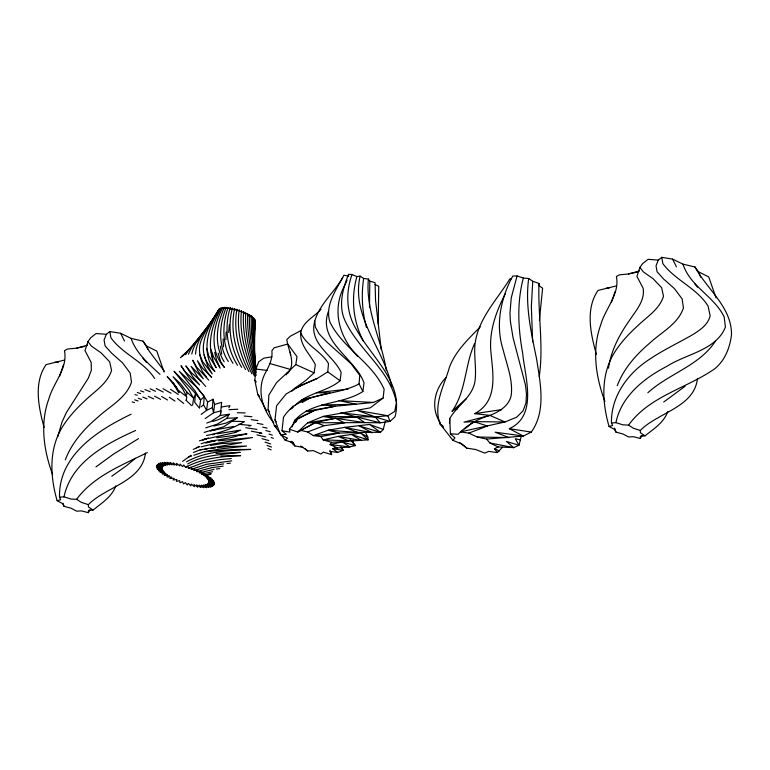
<?xml version="1.0" encoding="UTF-8"?>
<svg xmlns="http://www.w3.org/2000/svg" width="770" height="770" viewBox="0 0 770 770"><rect width="100%" height="100%" fill="white"/><g stroke="black" fill="none" stroke-linecap="round" stroke-linejoin="round"><path stroke-width="1.16" d="M253.503 317.596L253.686 335.749L255.438 368.974M254.389 347.405L254.957 319.444M186.841 394.433L186.869 392.065L180.488 383.73L173.096 376.732L182.586 388.783L186.282 395.799M378.205 324.064L378.744 286.238L375 284.515M511.617 278.653L509.827 278.99C496.833 300.021 477.641 319.252 474.946 344.941C473.82 357.607 476.957 370.322 474.686 382.921C471.298 397.792 457.005 405.838 449.757 418.514L450.402 433.828L458.16 434.261C466.899 425.175 477.795 418.88 489.893 415.405C499.326 411.671 509.316 405.809 511.27 394.972C512.974 379.62 506.881 364.99 503.291 350.34C495.129 325.44 500.558 298.644 512.733 276.064L517.074 275.949L523.35 278.057L528.692 278.499L532.753 281.271L538.99 283.447C537.826 314.468 543.726 345.586 539.26 376.492M348.81 276.132L343.834 275.246C336.529 289.664 324.343 305.305 330.041 322.332C343.006 348.444 372.122 362.381 384.124 389.245L383.114 398.061L373.431 402.45L335.287 406.242L314.304 410.516L298 418.245L289.376 429.236L297.701 431.98L307.673 422.807L323.044 416.474L375.154 416.888L387.916 415.733L394.74 411.392L396.435 402.585C389.668 368.743 356.905 349.205 344.026 318.337C338.588 303.775 343.016 288.144 348.56 274.341L351.996 274.524L356.914 276.574L360.1 276.132L363.642 278.442L368.378 279.067C365.404 310.897 381.554 339.811 386.347 370.514M225.908 339.714L226.13 331.889M241.693 367.386C231.077 349.734 227.092 328.299 232.357 308.241L234.186 309.858L234.609 308.751L236.005 310.31L236.9 309.367L237.843 310.839L239.191 310.069L239.662 311.446L241.443 310.868L241.443 312.11L243.638 311.735C241.857 333.728 248.104 355.24 255.419 375.731M253.956 347.087L255.255 320.272L253.388 319.617M147.888 349.233L146.579 346L143.018 341.168L131.054 338.357L120.611 333.294L109.812 331.533L106.327 334.315L96.144 333.506L90.658 337.799L87.973 341.591L91.332 346.009L101.197 352.958L109.667 361.833L111.563 370.457C107.328 383.893 94.373 391.401 84.835 400.824C76.336 408.61 68.501 417.157 62.389 426.975C48.674 449.074 50.089 476.572 57.124 500.673L62.63 503.676L64.045 506.323L71.004 508.181L76.654 511.165L81.437 510.895L88.367 512.666L88.483 510.414L93.083 510.038C101.582 503.176 112.064 496.727 115.741 485.88M700.71 277.19L698.525 271.81L694.954 266.978L683 264.158L672.547 259.105L661.757 257.334L658.263 260.125L648.09 259.317L642.604 263.61L639.918 267.392L643.277 271.82L653.133 278.769L661.613 287.643L663.509 296.257C659.274 309.704 646.319 317.211 636.771 326.634C628.282 334.421 620.437 342.968 614.325 352.775C600.619 374.884 602.034 402.383 609.07 426.474L614.566 429.487L615.981 432.134L622.94 433.991L628.59 436.975L633.383 436.706L640.313 438.467L640.428 436.224L645.029 435.839C653.528 428.986 664 422.538 667.686 411.69M330.349 451.355L331.649 454.56L323.265 452.115L320.907 454.05L313.428 450.642L307.711 450.979L302.726 447.322L294.862 445.984L293.428 442.856L285.092 440.132L274.37 425.492L268.066 409.861L268.846 395.135L276.478 382.728L295.815 364.585L296.989 356.635L287.537 343.718L286.777 339.666L290.175 336.317L301.214 330.417M241.443 310.868C239.018 333.343 245.794 355.413 254.312 375.933M206.784 423.057L210.99 421.517L220.355 415.425L221.644 402.315L214.599 404.423L213.56 412.787L205.205 418.543M342.737 277.662C334.055 292.504 319.617 304.237 314.757 321.052C308.385 343.767 332.833 354.672 341.139 372.362L340.109 380.755C326.865 391.824 307.769 392.806 295.343 405.068M368.378 279.067L369.802 281.137L369.494 307.163M449.468 423.115L449.757 418.514M57.124 500.673L60.686 499.74L59.511 497.151C58.549 455.282 97.761 430.218 131.141 414.212M609.07 426.474L612.622 425.55L611.457 422.961C610.86 396.608 627.704 373.431 649.1 359.561C662.479 350.485 677.08 343.478 691.152 335.585C699.035 330.792 707.688 325.421 710.171 315.912L708.073 306.075C696.802 288.019 675.319 280.434 662.874 263.658L661.757 257.334M253.85 339.474L254.033 337.144M292.003 426.907L294.506 420.651C312.148 400.592 341.899 405.174 362.863 391.526L359.08 383.883L359.744 375.24L351.033 363.729L326.846 342.034L319.136 333.891L315.353 327.096L314.757 321.052M205.744 427.841L217.496 424.068L226.842 418.254L229.316 414.25L220.355 415.425L221 410.824L213.56 412.787L212.366 407.667L213.03 399.235L207.64 402.075L206.562 410.381L201.114 414.414M239.191 310.069C236.12 332.111 242.589 354.036 251.886 373.825M254.562 330.147L255.274 321.032M195.551 354.113C196.485 336.75 210.893 324.286 218.786 309.733M212.366 407.667L206.562 410.381L203.549 404.808L204.281 396.473L188.015 376.27L181.008 365.702L185.185 371.843L199.651 384.942L192.856 376.828L185.84 365.856L191.422 372.719L201.162 381.285M291.888 391.131L294.352 388.59L317.202 378.474L327.76 371.872L328.482 363.536C321.398 351.332 306.47 345.769 300.724 332.833C302.475 321.927 314.285 316.922 321.052 309.242M228.642 332.544L229.345 324.748M532.753 281.271L531.358 306.585L532.638 341.88M266.641 410.708L257.786 394.548L254.822 380.197L255.919 369.051L252.772 334.603L252.387 316.614L248.797 315.969L251.02 315.613L251.52 333.41L256.083 369.244M528.692 278.499C524.967 305.469 531.156 332.332 536.517 358.628C540.232 382.517 546.479 410.959 531.281 432.076L523.359 436.041L486.601 439.073L477.265 437.033L468.815 433.106L460.479 431.903L504.976 421.97L516.574 417.253L523.042 410.891L525.958 403.057L526.488 394.202L525.409 384.75L513.041 337.741L510.337 320.984L509.981 313.053L511.241 297.855L517.074 275.949M145.482 453.068C142.152 481.597 105.75 486.794 88.329 504.658L81.389 502.387L76.586 499.326L70.956 499.037L63.997 496.843L59.511 497.151M254.524 326.259L255.005 321.696M697.428 378.869C694.097 407.397 657.696 412.605 640.274 430.459L633.335 428.197L628.532 425.136L622.891 424.838L615.933 422.653L611.457 422.961M317.202 378.474L301.262 385.183L286.094 394.009L276.584 405.8L274.986 419.9L280.492 434.665L286.257 434.357L282.032 430.757L283.466 417.302C299.992 391.343 334.883 397.079 359.08 383.883M236.9 309.367C233.118 330.859 239.056 352.622 248.941 371.669M363.642 278.442C361.197 294.794 362.121 311.609 366.481 327.568M360.1 276.132C350.754 317.163 384.625 349.455 391.843 387.329M362.863 391.526L364.017 382.931C355.23 358.031 317.134 341.553 328.453 311.388M539.404 320.397L542.6 288.201L538.711 285.439L538.99 283.447M199.478 408.225L200.614 400.005L204.281 396.473L196.456 386.925L179.352 371.333L195.118 391.016L200.614 400.005C192.712 389.447 183.116 380.65 174.03 371.207L188.717 389.726L193.636 398.234L192.596 405.213M234.609 308.751C230.086 329.579 235.206 351.187 245.524 369.513M299.405 386.684L301.262 385.183L294.352 388.59L305.854 380.37L314.102 372.824L315.344 364.711C310.195 354.065 299.819 345.778 300.724 332.833M186.253 400.246L186.812 396.8L178.486 390.477L173.048 382.767L167.225 376.597L176.831 388.195L173.048 382.767L178.592 392.719M351.996 274.524C345.461 292.793 346.134 313.717 356.895 330.301C371.525 357.28 404.009 383.065 395.02 416.83L389.995 421.44L380.226 422.807L356.77 416.994L335.47 418.293L315.498 422.538L297.701 431.98L300.983 430.411L307.625 431.96L313.361 435.637L328.174 430.209L357.694 432.413L380.476 432.288L383.287 429.467L385.154 421.681M57.74 436.648L61.975 422.133L66.364 412.576L88.252 378.282L91.351 370.283L91.178 362.429L84.989 350.591L87.973 341.591M608.512 368.156C611.014 350.706 619.273 334.748 629.398 320.541C635.712 310.791 645.212 300.772 643.123 288.23L636.925 276.392L639.918 267.392M486.601 439.073L489.845 442.962L498.132 446.937L513.725 447.63L518.99 445.262L521.184 436.465M356.914 276.574C350.735 298.038 353.045 321.388 363.401 341.197M287.72 373.373C295.43 364.759 289.972 353.266 287.537 343.718M523.35 278.057C516.785 302.533 518.085 328.251 522.638 352.949C524.909 377.069 538.163 415.675 509.278 428.678L523.359 436.041L495.158 432.201L508.835 437.562L477.265 437.033M232.357 308.241L232.415 309.502L230.182 307.846C224.234 327.038 226.746 348.261 237.497 365.317M206.726 474.705L201.451 474.118L204.079 473.107L199.209 472.857L201.134 471.548L196.745 471.625L197.938 470.037L194.107 470.451L194.55 468.603L191.335 469.344L191.018 467.275L188.467 468.324L187.399 466.071L185.551 467.409L183.741 465.003L182.634 466.62L180.122 464.089L179.766 465.956L176.58 463.347L176.984 465.436L173.183 462.799L174.338 465.07L169.977 462.433L171.874 464.859L167.023 462.269L169.612 464.811L164.356 462.308L167.61 464.926L162.018 462.549L165.887 465.195L160.054 462.982L164.472 465.619L158.485 463.607L163.384 466.187L157.35 464.406L162.653 466.899L156.656 465.378L162.278 467.736L156.416 466.495L162.268 468.689L156.628 467.756L162.624 469.739L157.301 469.123L163.336 470.874L158.418 470.586L164.405 472.077L159.968 472.116L165.81 473.319L161.912 473.694L167.513 474.589L164.231 475.292L169.506 475.87L166.878 476.89L171.749 477.14L169.823 478.449L174.213 478.372L173.019 479.96L176.85 479.546L176.407 481.385L179.622 480.653L179.939 482.723L182.49 481.673L183.558 483.926L185.406 482.588L187.206 484.994L188.323 483.377L190.835 485.909L191.191 484.032L194.367 486.64L193.973 484.551L197.765 487.198L196.61 484.917L200.97 487.554L199.084 485.129L203.935 487.718L201.345 485.187L206.601 487.689L203.347 485.071L208.94 487.449L205.07 484.802L210.903 487.015L206.485 484.378L212.472 486.39L207.573 483.81L213.608 485.591L208.304 483.098L214.301 484.619L208.68 482.261L214.541 483.493L208.689 481.308L214.33 482.241L208.333 480.259L213.656 480.875L207.611 479.123L212.539 479.412L206.553 477.92L210.99 477.881L205.147 476.678L209.045 476.303L203.444 475.398L211.432 473.752M191.788 354.056C194.666 340.032 206.091 330.041 213.473 318.299M273.774 422.836C262.31 409.486 256.593 389.88 265.034 373.508C268.769 366.539 272.869 359.022 271.868 350.841L274.082 347.819L287.403 344.151M63.997 496.843C71.437 461.99 105.856 443.857 135.635 430.459M615.933 422.653C621.332 396.165 644.057 378.118 666.878 366.337C685.878 353.969 716.35 350.283 725.407 327.048L724.166 316.942C714.281 296.306 690.151 286.623 683 264.158M59.502 376.511L63.506 364.749M611.447 302.321L615.038 291.676M226.563 308.443L224.426 307.384C216.524 324.497 213.723 345.008 224.166 361.756M106.327 334.315L104.085 340.003L105.105 345.913L111.621 353.161L122.44 362.747L130.159 373.036L131.506 382.084C126.107 398.379 109.34 406.406 97.52 417.542C83.92 429.102 71.658 442.942 65.315 459.873M658.263 260.125L656.03 265.804L657.041 271.723L663.567 278.971L674.385 288.558L682.104 298.847L683.452 307.894C678.052 324.189 661.276 332.217 649.466 343.353C635.856 354.912 623.604 368.753 617.251 385.683M345.297 284.313C331.196 309.068 338.713 336.779 357.886 356.539M224.59 308.241L222.867 307.48C212.876 326.095 208.872 350.36 224.378 367.425L220.595 361.457L218.151 353.151M345.711 283.302L347.039 280.232M243.638 311.735L243.156 312.822L245.717 312.649C244.437 334.093 250.125 355.037 256.179 375.385M188.458 354.277C193.174 342.178 203.386 333.449 210.701 322.967M474.484 343.757C464.724 365.558 466.197 390.987 452.115 411.219L457.832 407.561L456.716 409.64M505.486 293.486C496.409 310.811 489.422 329.955 490.721 349.811C492.502 372.247 499.287 400.516 474.705 413.654L489.893 415.405L504.976 421.97L473.82 421.623L463.973 422.153L489.893 415.405M228.921 407.705L229.96 405.655L221.385 406.993M220.441 308.038C208.352 326.73 200.133 351.649 214.888 371.458C192.394 351.861 207.553 328.424 219.614 308.5M292.09 408.071L293.178 406.031L290.146 409.486L293.611 406.541M88.367 512.666L90.052 509.74M640.313 438.467L641.997 435.55M295.69 422.21L298 418.245L294.506 420.651L314.304 410.516L305.651 411.43L335.287 406.242L321.629 404.953L356.472 404.289L339.031 400.631L373.431 402.45M286.199 374.903L287.412 372.892M219.065 309.068C212.761 319.8 205.253 329.945 200.72 341.611C196.658 354.219 203.193 368.089 211.596 377.377L202.645 368.31L197.476 360.745L202.5 371.602L206.687 377.31M185.599 354.758L188.977 349.503L198.708 338.319M365.404 432.211L367.791 437.042L368.137 439.834L331.591 442.317L330.118 444.588L337.626 447.996L349.801 446.908L355.432 445.57L350.677 440.026L330.118 444.588L349.801 446.908L342.477 442.067L355.432 445.57L350.677 440.026M715.446 341.11C699.564 365.673 668.88 373.594 647.878 392.729M214.82 316.364L218.141 311.465M459.603 442.567L466.822 448.159L475.619 449.497L484.753 453.078L488.729 451.393L497.391 452.587L502.454 447.226M480.259 326.875C468.468 338.954 455.551 350.956 449.497 367.136C444.319 385.587 432.952 404.404 440.007 423.866L452.962 440.382L454.935 437.899L450.402 433.828M446.09 377.521C434.29 389.148 430.497 408.639 440.267 422.663M76.586 499.326C93.93 475.841 122.122 465.215 147.32 452.567M628.532 425.136C649.428 396.165 686.272 388.475 714.329 369.061C724.84 360.87 729.893 347.751 731.5 334.873C731.933 307.182 707.091 289.549 694.954 266.978M183.279 355.509L198.622 339.445M201.028 335.72L202.568 333.988M135.472 458.256L126.694 465.581L111.746 476.235M181.518 356.5L190.18 348.637M452.115 411.219L466.187 398.908M383.114 398.061L370.283 407.84L323.044 416.474L364.576 422.605L380.226 422.807L375.154 416.888L357.607 410.497L387.916 415.733L389.995 421.44L375.154 416.888L340.879 412.758L356.77 416.994L364.576 422.605L307.673 422.807L335.47 418.293L344.642 422.923L324.199 425.685L307.625 431.96M201.105 406.858L203.549 404.808M460.922 432.028L462.77 430.546M464.608 429.054L473.82 421.623L487.429 426.012L468.815 433.106M685.069 386.28L663.692 402.046M285.092 440.132L287.518 438.207L280.492 434.665M209.835 430.728L223.704 426.792L237.189 417.869L226.842 418.254M95.942 466.918L113.382 454.194L138.562 438.592M180.344 357.723L182.971 355.702M182.557 461.403L190.912 455.349M201.124 443.741C214.176 439.266 228.7 439.68 241.395 434.434M186.494 461.836C205.715 451.047 229.123 450.45 250.731 449.43L232.174 449.584L204.599 451.644L193.809 455.282M208.564 438.457L234.821 432.586L237.709 430.853M232.925 421.219L244.485 421.642C232.617 428.476 220.047 432.981 206.504 435.483M302.013 402.594L309.925 398.003L301.397 399.919L329.964 392.912L316.335 392.777L348.059 389.081M300.983 430.411L315.498 422.538L324.199 425.685M187.784 463.944C203.472 454.695 222.376 454.724 239.97 452.423M497.391 452.587L494.475 448.766L498.132 446.937M229.316 414.25L218.247 419.689L212.761 421.488M237.189 417.869L226.216 423L213.81 426.07M193.309 449.391L199.574 446.504L196.485 447.784M185.551 467.409C202.375 458.237 221.847 456.302 240.702 455.638L220.759 455.956M234.821 432.586L240.702 430.122L217.073 433.789M193.443 452.51L200.094 449.853L241.674 442.625L221.202 443.616L210.662 445.493M188.467 468.324L203.136 462.683L219.739 459.68L231.298 458.554M329.916 450.286L330.147 451.422L337.645 452.385L343.189 450.334L340.918 446.879M335.922 447.562L332.611 448.727L337.645 452.385M199.372 440.844L208.468 438.12L202.847 439.949M188.419 457.091L191.653 456.004M191.335 469.344L206.36 464.31L231.731 460.864M204.146 432.413L208.68 431.056M194.107 470.451L209.296 465.975L223.675 463.925M64.122 360.168L46.094 364.624C33.389 382.757 38.635 407.513 44.121 427.446M616.058 285.978L598.04 290.434C585.171 308.914 590.657 334.084 596.394 354.315M211.086 430.786L215.648 429.516L209.835 430.805L233.734 426.484M52.601 474.551C43.765 450.537 39.809 423.5 48.837 398.927C53.303 382.748 68.01 368.397 64.468 350.716L67.442 349.031L76.519 348.165L87.53 345.181M604.902 401.449C595.874 377.117 591.591 349.695 600.773 324.738C605.249 308.558 619.946 294.198 616.404 276.517L619.388 274.842L628.455 273.966L639.475 270.992M196.745 471.625L211.894 467.659L223.146 466.158M248.922 426.031L251.097 425.492L238.498 424.27M205.754 443.048L215.003 440.786L208.054 441.749L215.051 441.114M200.989 446.879L213.165 443.953L252.531 437.553L218.545 440.796M200.354 472.588L214.127 469.344M239.566 435.57L246.997 433.828L216.813 437.687M201.451 474.118L212.597 471.702M76.519 348.165L84.382 346.481M628.455 273.966L637.444 272.041M206.225 438.948L202.722 439.699L206.245 439.198M203.444 475.398L210.374 473.974M212.405 434.732L214.734 434.261M320.83 436.571L339.185 433.106L357.694 432.413L344.652 427.369L328.174 430.209L339.185 433.106L313.361 435.637L320.83 436.571L323.217 439.891L331.591 442.317M360.735 433.058L338.117 436.397L323.217 439.891L348.367 440.729L338.117 436.397L361.573 440.536L351.611 434.617L368.137 439.834L360.735 433.058L367.791 437.042M204.599 451.644L222.347 448.66L246.602 446.051L226.948 446.561L217.612 447.707M271.916 356.856L263.86 358.137L258.739 361.765L255.919 369.051L267.209 370.428M369.561 424.434L344.652 427.369L372.218 432.788L359.272 425.974L380.476 432.288L369.561 424.434L383.287 429.467M474.705 413.654L501.578 409.611M337.626 447.996L332.611 448.727L343.189 450.334L341.235 447.418M216.38 469.046L219.777 468.593M200.094 449.853L202.433 449.565M204.772 449.285L207.101 448.997M210.605 448.564L215.273 447.996M227.044 463.53L230.432 463.174M240.086 452.337L215.985 453.424M250.654 316.711L252.387 316.614M228.988 409.698L237.863 409.217M259.529 433.289L261.858 433.221L251.309 431.161M232.174 449.584L241.145 449.488M244.773 313.583L247.661 313.621C246.804 333.651 251.376 353.315 256.102 372.632M606.673 288.028L609.08 288.076M54.728 362.227L58.337 362.295M237.372 412.749L245.226 412.922M247.324 314.449L249.442 314.612C248.893 332.89 252.271 350.947 255.794 368.801M244.109 416.06L251.934 416.734M248.749 315.315L251.02 315.613M251.29 419.66L257.873 420.574M245.726 427.706L256.92 429.381M509.278 428.678L531.281 432.076M282.032 430.757L289.915 432.124L289.376 429.236M257.19 423.327L262.955 424.405M489.845 442.962L513.725 447.63L506.439 441.47L518.99 445.262L515.294 438.679L520.453 439.959M262.714 427.129L267.103 428.139M256.93 434.848L265.842 436.975M252.473 318.039L254.369 318.539L254.745 361.967M265.785 430.526L270.251 431.739M134.991 394.635L137.224 395.251M262.031 438.669L268.797 440.565M132.18 401.921L134.442 402.556M270.039 363.575L290.377 369.417M369.802 281.137L375.067 282.686L375.558 300.502L381.237 349.638M268.99 434.097L272.339 435.137M137.262 392.517L140.602 393.586M265.063 442.144L270.684 443.944M134.702 399.871L138.061 400.968M271.156 437.504L273.35 438.284M140.583 390.833L143.865 392.007M267.065 445.464L271.464 447.062M138.263 398.254L141.555 399.466M223.339 308.414L221.539 307.702C210.999 325.768 205.532 348.281 216.197 367.675L208.785 355.875L206.735 348.531M144.895 389.582L150.179 391.718M452.962 440.382L461.981 444.049L466.822 448.159M267.95 448.564L271.136 449.863M142.816 397.099L147.041 398.841M494.475 448.766L499.547 450.96M295.815 364.585L314.102 372.824M150.131 388.802L155.559 391.256M148.283 396.406L153.692 398.918M276.526 426.513L274.37 425.492L276.103 427.071M698.525 271.81L708.747 276.931L716.013 297.855M146.579 346L156.801 351.12L164.077 372.054M156.214 388.503L163.288 392.094M154.587 396.204L160.593 399.332M228.132 308.5L226.188 307.413C219.219 324.728 217.718 345.22 228.305 361.486M163.038 388.686L171.055 393.268M161.613 396.492L167.542 399.976M170.507 389.341L178.303 394.433M645.029 435.839L640.409 432.788L640.274 430.459M93.083 510.038L88.463 506.978L88.329 504.658M442.837 425.752L440.007 423.866L443.52 427.1M169.265 397.262L174.992 401.112M300.81 446.003L302.726 447.322M327.76 371.872L340.109 380.755M222.867 307.48L224.388 308.578M177.418 398.494L183.703 403.442M305.103 448.737L307.711 450.979M224.426 307.384L225.677 308.462M257.786 394.548L259.519 396.127M291.695 441.277L293.428 442.856M186.869 392.065L193.636 398.234L195.513 394.067L194.695 402.296L198.795 407.378M160.025 374.364C148.639 363.931 136.319 353.392 131.054 338.357M185.936 400.188L191.615 405.607M290.762 441.893L294.862 445.984M205.706 386.453L197.977 377.666L191.114 366.356L203.319 378.782L197.88 370.822L192.664 360.225L196.745 367.175L208.776 380.159M154.655 378.484C143.576 361.332 122.767 354.161 110.938 337.847L109.812 331.533M694.675 283.726L697.533 287.191M254.822 380.197L256.333 382.026M142.729 357.915L146.31 362.256M268.066 409.861L269.519 411.69M164.231 371.053L149.573 351.669L143.018 341.168M274.986 419.9L276.305 421.825M204.281 396.473L207.64 402.075M233.012 363.334C222.26 346.75 221.587 325.835 228.113 307.567L230.711 309.222L230.182 307.846M672.547 259.105L676.445 266.853M120.611 333.294L124.499 341.043M220.181 368.185L213.617 356.962L210.845 349.205M330.147 451.422L331.649 454.56M219.614 366.857L216.649 360.322L214.686 352.352M199.68 354.441L202.587 361.563L212.212 373.902L207.467 365.509L204.117 355.028M614.585 428.043L615.981 432.134M62.996 503.253L64.045 506.323M178.486 390.477L179.198 392.565M213.03 399.235L214.599 404.423M211.327 351.726L212.751 359.359M220.374 346.057L221.673 354.104M290.242 352.092L290.579 355.076M223.098 338.983L223.521 346.885M353.083 440.113L353.189 442.23"/></g></svg>
